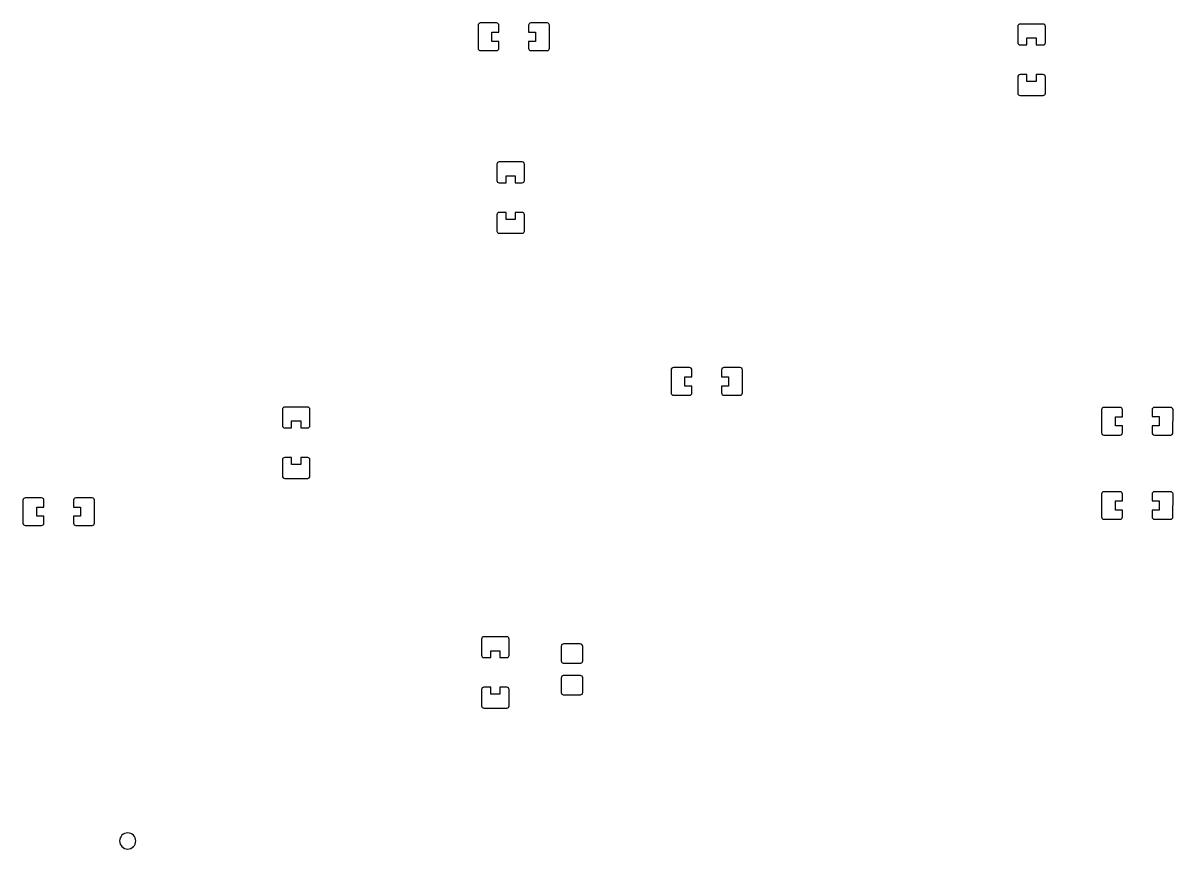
# Model space of a CAD drawing. Extents: x -325 to 325, y -324 to 275.
# Drawn here: x -88.8 to -13.8, y -79.5 to -25.6 of the extents above; entities that cross this region are included whole.
import ezdxf

# ---------------------------------------------------------------- set-up
doc = ezdxf.new("R2010")
doc.units = 0
doc.header["$MEASUREMENT"] = 0
doc.layers.get('0').update_dxf_attribs({"linetype": 'CONTINUOUS'})

msp = doc.modelspace()

# ---------------------------------------------------------------- linework, layer by layer
for points in [[(-57.771001, -25.75, 0.413247), (-57.921001, -25.6), (-57.921001, -25.6), (-58.982998, -25.6), (-58.982998, -25.6, 0.413247), (-59.133003, -25.75), (-59.133003, -25.75), (-59.133003, -27.25), (-59.133003, -27.25, 0.413237), (-58.982998, -27.4), (-58.982998, -27.4), (-57.921001, -27.4), (-57.921001, -27.4, 0.413237), (-57.771001, -27.25), (-57.771001, -27.25), (-57.771001, -26.8), (-57.771001, -26.8), (-58.225, -26.8), (-58.225, -26.8), (-58.225, -26.2), (-58.225, -26.2), (-57.771001, -26.2), (-57.771001, -26.2), (-57.771001, -25.75)], [(-54.471001, -25.75, 0.413237), (-54.621001, -25.6), (-54.621001, -25.6), (-55.682998, -25.6), (-55.682998, -25.6, 0.413256), (-55.833003, -25.75), (-55.833003, -25.75), (-55.833003, -26.2), (-55.833003, -26.2), (-55.378999, -26.2), (-55.378999, -26.2), (-55.378999, -26.8), (-55.378999, -26.8), (-55.833003, -26.8), (-55.833003, -26.8), (-55.833003, -27.25), (-55.833003, -27.25, 0.413247), (-55.682998, -27.4), (-55.682998, -27.4), (-54.621001, -27.4), (-54.621001, -27.4, 0.413228), (-54.471001, -27.25), (-54.471001, -27.25), (-54.471001, -25.75)], [(-22.101001, -25.82, 0.414218), (-22.251001, -25.67), (-22.251001, -25.67), (-23.751001, -25.67), (-23.751001, -25.67, 0.414199), (-23.901001, -25.82), (-23.901001, -25.82), (-23.901001, -26.88), (-23.901001, -26.88, 0.414214), (-23.751001, -27.03), (-23.751001, -27.03), (-23.301001, -27.03), (-23.301001, -27.03), (-23.301001, -26.577), (-23.301001, -26.577), (-22.701001, -26.577), (-22.701001, -26.577), (-22.701001, -27.03), (-22.701001, -27.03), (-22.251001, -27.03), (-22.251001, -27.03, 0.414233), (-22.101001, -26.88), (-22.101001, -26.88), (-22.101001, -25.82)], [(-22.101001, -29.12, 0.414228), (-22.251001, -28.97), (-22.251001, -28.97), (-22.701001, -28.97), (-22.701001, -28.97), (-22.701001, -29.423), (-22.701001, -29.423), (-23.301001, -29.423), (-23.301001, -29.423), (-23.301001, -28.97), (-23.301001, -28.97), (-23.751001, -28.97), (-23.751001, -28.97, 0.414209), (-23.901001, -29.12), (-23.901001, -29.12), (-23.901001, -30.18), (-23.901001, -30.18, 0.414209), (-23.751001, -30.33), (-23.751001, -30.33), (-22.251001, -30.33), (-22.251001, -30.33, 0.414228), (-22.101001, -30.18), (-22.101001, -30.18), (-22.101001, -29.12)], [(-56.1, -34.820002, 0.414223), (-56.25, -34.67), (-56.25, -34.67), (-57.75, -34.67), (-57.75, -34.67, 0.414223), (-57.9, -34.820002), (-57.9, -34.820002), (-57.9, -35.88), (-57.9, -35.88, 0.414218), (-57.75, -36.029998), (-57.75, -36.029998), (-57.3, -36.029998), (-57.3, -36.029998), (-57.3, -35.577), (-57.3, -35.577), (-56.7, -35.577), (-56.7, -35.577), (-56.7, -36.029998), (-56.7, -36.029998), (-56.25, -36.029998), (-56.25, -36.029998, 0.414218), (-56.1, -35.88), (-56.1, -35.88), (-56.1, -34.820002)], [(-56.1, -38.120002, 0.414214), (-56.25, -37.97), (-56.25, -37.97), (-56.7, -37.97), (-56.7, -37.97), (-56.7, -38.422998), (-56.7, -38.422998), (-57.3, -38.422998), (-57.3, -38.422998), (-57.3, -37.97), (-57.3, -37.97), (-57.75, -37.97), (-57.75, -37.97, 0.414214), (-57.9, -38.120002), (-57.9, -38.120002), (-57.9, -39.18), (-57.9, -39.18, 0.414228), (-57.75, -39.329998), (-57.75, -39.329998), (-56.25, -39.329998), (-56.25, -39.329998, 0.414228), (-56.1, -39.18), (-56.1, -39.18), (-56.1, -38.120002)], [(-45.17, -48.251001, 0.415044), (-45.32, -48.101001), (-45.32, -48.101001), (-46.381001, -48.101001), (-46.381001, -48.101001, 0.413147), (-46.531001, -48.25), (-46.531001, -48.25), (-46.531001, -49.751001), (-46.531001, -49.751001, 0.413603), (-46.381001, -49.901001), (-46.381001, -49.901001), (-45.32, -49.901001), (-45.32, -49.901001, 0.415312), (-45.17, -49.751001), (-45.17, -49.751001), (-45.17, -49.300996), (-45.17, -49.300996), (-45.623003, -49.300996), (-45.623003, -49.300996), (-45.623003, -48.701001), (-45.623003, -48.701001), (-45.17, -48.701001), (-45.17, -48.701001), (-45.17, -48.251001)], [(-41.87, -48.248999, 0.412985), (-42.02, -48.1), (-42.02, -48.1), (-43.081997, -48.1), (-43.081997, -48.1, 0.41328), (-43.232002, -48.25), (-43.232002, -48.25), (-43.232002, -48.7), (-43.232002, -48.7), (-42.777998, -48.7), (-42.777998, -48.7), (-42.777998, -49.3), (-42.777998, -49.3), (-43.232002, -49.3), (-43.232002, -49.3), (-43.232002, -49.75), (-43.232002, -49.75, 0.413518), (-43.081997, -49.9), (-43.081997, -49.9), (-42.021001, -49.9), (-42.021001, -49.9, 0.415369), (-41.871001, -49.75), (-41.871001, -49.75), (-41.87, -48.248999)], [(-70.1, -50.82, 0.414214), (-70.249995, -50.67), (-70.249995, -50.67), (-71.75, -50.67), (-71.75, -50.67, 0.414214), (-71.900005, -50.82), (-71.900005, -50.82), (-71.900005, -51.88), (-71.900005, -51.88, 0.414214), (-71.75, -52.03), (-71.75, -52.03), (-71.3, -52.03), (-71.3, -52.03), (-71.3, -51.576997), (-71.3, -51.576997), (-70.699995, -51.576997), (-70.699995, -51.576997), (-70.699995, -52.03), (-70.699995, -52.03), (-70.249995, -52.03), (-70.249995, -52.03, 0.414214), (-70.1, -51.88), (-70.1, -51.88), (-70.1, -50.82)], [(-17.069999, -50.851001, 0.415044), (-17.22, -50.701001), (-17.22, -50.701001), (-18.281, -50.701001), (-18.281, -50.701001, 0.413154), (-18.431001, -50.85), (-18.431001, -50.85), (-18.431001, -52.351001), (-18.431001, -52.351001, 0.413601), (-18.281, -52.501001), (-18.281, -52.501001), (-17.22, -52.501001), (-17.22, -52.501001, 0.415293), (-17.069999, -52.351001), (-17.069999, -52.351001), (-17.069999, -51.901001), (-17.069999, -51.901001), (-17.523, -51.901001), (-17.523, -51.901001), (-17.523, -51.301001), (-17.523, -51.301001), (-17.069999, -51.301001), (-17.069999, -51.301001), (-17.069999, -50.851001)], [(-13.77, -50.848999, 0.412988), (-13.92, -50.7), (-13.92, -50.7), (-14.982, -50.7), (-14.982, -50.7, 0.41329), (-15.132, -50.85), (-15.132, -50.85), (-15.132, -51.3), (-15.132, -51.3), (-14.677999, -51.3), (-14.677999, -51.3), (-14.677999, -51.9), (-14.677999, -51.9), (-15.132, -51.9), (-15.132, -51.9), (-15.132, -52.35), (-15.132, -52.35, 0.413518), (-14.982, -52.5), (-14.982, -52.5), (-13.921, -52.5), (-13.921, -52.5, 0.415357), (-13.771, -52.35), (-13.771, -52.35), (-13.77, -50.848999)], [(-70.1, -54.12, 0.414204), (-70.249995, -53.97), (-70.249995, -53.97), (-70.699995, -53.97), (-70.699995, -53.97), (-70.699995, -54.423003), (-70.699995, -54.423003), (-71.3, -54.423003), (-71.3, -54.423003), (-71.3, -53.97), (-71.3, -53.97), (-71.75, -53.97), (-71.75, -53.97, 0.414204), (-71.900005, -54.12), (-71.900005, -54.12), (-71.900005, -55.18), (-71.900005, -55.18, 0.414233), (-71.75, -55.33), (-71.75, -55.33), (-70.249995, -55.33), (-70.249995, -55.33, 0.414233), (-70.1, -55.18), (-70.1, -55.18), (-70.1, -54.12)], [(-17.069999, -56.35, 0.415053), (-17.22, -56.2), (-17.22, -56.2), (-18.281, -56.2), (-18.281, -56.2, 0.413154), (-18.431001, -56.348999), (-18.431001, -56.348999), (-18.431001, -57.85), (-18.431001, -57.85, 0.413601), (-18.281, -58), (-18.281, -58), (-17.22, -58), (-17.22, -58, 0.415293), (-17.069999, -57.85), (-17.069999, -57.85), (-17.069999, -57.4), (-17.069999, -57.4), (-17.523, -57.4), (-17.523, -57.4), (-17.523, -56.8), (-17.523, -56.8), (-17.069999, -56.8), (-17.069999, -56.8), (-17.069999, -56.35)], [(-13.77, -56.347998, 0.412969), (-13.92, -56.198999), (-13.92, -56.198999), (-14.982, -56.198999), (-14.982, -56.198999, 0.413271), (-15.132, -56.348999), (-15.132, -56.348999), (-15.132, -56.798999), (-15.132, -56.798999), (-14.677999, -56.798999), (-14.677999, -56.798999), (-14.677999, -57.398999), (-14.677999, -57.398999), (-15.132, -57.398999), (-15.132, -57.398999), (-15.132, -57.848999), (-15.132, -57.848999, 0.413537), (-14.982, -57.998999), (-14.982, -57.998999), (-13.921, -57.998999), (-13.921, -57.998999, 0.415377), (-13.771, -57.848999), (-13.771, -57.848999), (-13.77, -56.347998)], [(-87.470996, -56.75, 0.413242), (-87.621006, -56.6), (-87.621006, -56.6), (-88.682998, -56.6), (-88.682998, -56.6, 0.413242), (-88.832998, -56.75), (-88.832998, -56.75), (-88.832998, -58.25), (-88.832998, -58.25, 0.413242), (-88.682998, -58.4), (-88.682998, -58.4), (-87.621006, -58.4), (-87.621006, -58.4, 0.413242), (-87.470996, -58.25), (-87.470996, -58.25), (-87.470996, -57.8), (-87.470996, -57.8), (-87.925, -57.8), (-87.925, -57.8), (-87.925, -57.2), (-87.925, -57.2), (-87.470996, -57.2), (-87.470996, -57.2), (-87.470996, -56.75)], [(-84.170996, -56.75, 0.413242), (-84.320996, -56.6), (-84.320996, -56.6), (-85.382998, -56.6), (-85.382998, -56.6, 0.413242), (-85.532998, -56.75), (-85.532998, -56.75), (-85.532998, -57.2), (-85.532998, -57.2), (-85.079004, -57.2), (-85.079004, -57.2), (-85.079004, -57.8), (-85.079004, -57.8), (-85.532998, -57.8), (-85.532998, -57.8), (-85.532998, -58.25), (-85.532998, -58.25, 0.413242), (-85.382998, -58.4), (-85.382998, -58.4), (-84.320996, -58.4), (-84.320996, -58.4, 0.413242), (-84.170996, -58.25), (-84.170996, -58.25), (-84.170996, -56.75)], [(-57.1, -65.82, 0.414204), (-57.25, -65.67), (-57.25, -65.67), (-58.75, -65.67), (-58.75, -65.67, 0.414214), (-58.9, -65.82), (-58.9, -65.82), (-58.9, -66.880005), (-58.9, -66.880005, 0.414214), (-58.75, -67.03), (-58.75, -67.03), (-58.3, -67.03), (-58.3, -67.03), (-58.3, -66.577002), (-58.3, -66.577002), (-57.7, -66.577002), (-57.7, -66.577002), (-57.7, -67.03), (-57.7, -67.03), (-57.25, -67.03), (-57.25, -67.03, 0.414204), (-57.1, -66.880005), (-57.1, -66.880005), (-57.1, -65.82)], [(-52.3, -66.288999, 0.426102), (-52.457002, -66.140005), (-52.457002, -66.140005), (-53.543003, -66.140005), (-53.543003, -66.140005, 0.426112), (-53.699004, -66.288999), (-53.699004, -66.288999), (-53.7, -66.29), (-53.7, -66.29), (-53.7, -67.25), (-53.7, -67.25, 0.367658), (-53.573999, -67.397998), (-53.573999, -67.397998), (-53.55, -67.399004), (-53.55, -67.399004), (-53.55, -67.4), (-53.55, -67.4), (-52.45, -67.4), (-52.45, -67.4), (-52.45, -67.399004), (-52.45, -67.399004), (-52.426001, -67.397998), (-52.426001, -67.397998, 0.386628), (-52.3, -67.24), (-52.3, -67.24), (-52.3, -66.288999)], [(-52.3, -68.35, 0.413928), (-52.45, -68.2), (-52.45, -68.2), (-53.55, -68.2), (-53.55, -68.2), (-53.567002, -68.200996), (-53.567002, -68.200996, 0.381078), (-53.699004, -68.35), (-53.699004, -68.35), (-53.7, -68.35), (-53.7, -68.35), (-53.7, -69.31), (-53.7, -69.31), (-53.699004, -69.31), (-53.699004, -69.31, 0.379553), (-53.567998, -69.458999), (-53.567998, -69.458999), (-53.55, -69.459995), (-53.55, -69.459995), (-52.45, -69.459995), (-52.45, -69.459995, 0.43396), (-52.3, -69.300005), (-52.3, -69.300005), (-52.3, -68.35)], [(-57.1, -69.119995, 0.414214), (-57.25, -68.97), (-57.25, -68.97), (-57.7, -68.97), (-57.7, -68.97), (-57.7, -69.422998), (-57.7, -69.422998), (-58.3, -69.422998), (-58.3, -69.422998), (-58.3, -68.97), (-58.3, -68.97), (-58.75, -68.97), (-58.75, -68.97, 0.414223), (-58.9, -69.119995), (-58.9, -69.119995), (-58.9, -70.18), (-58.9, -70.18, 0.414214), (-58.75, -70.33), (-58.75, -70.33), (-57.25, -70.33), (-57.25, -70.33, 0.414204), (-57.1, -70.18), (-57.1, -70.18), (-57.1, -69.119995)], [(-81.475, -78.999995, 1), (-82.525, -78.999995), (-82.525, -78.999995, 1), (-81.475, -78.999995)]]:
    msp.add_lwpolyline(points, format="xyb")

doc.saveas('drawing.dxf')
